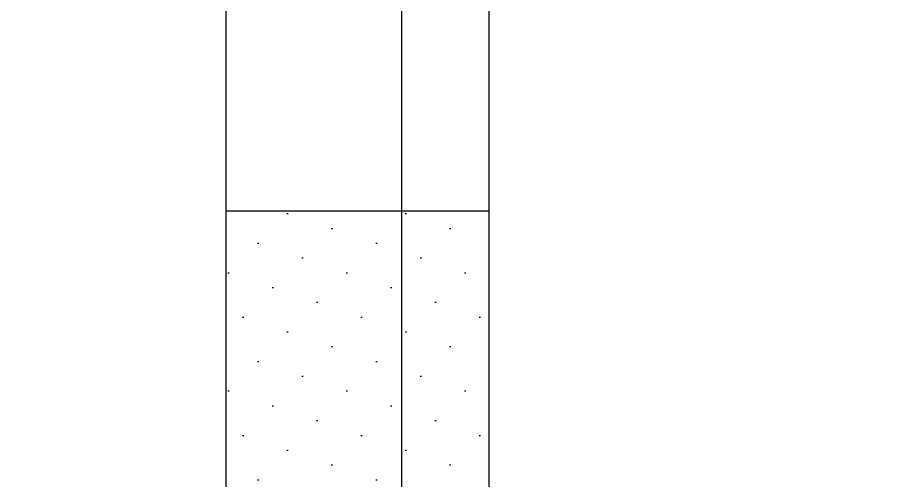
# Model space of a CAD drawing. Header units: inches. Extents: x 129892 to 140765, y 18172 to 24435.
# Drawn here: x 135155.26 to 135175.34, y 20481.75 to 20492.29 of the extents above; entities that cross this region are included whole.
import ezdxf

# ---------------------------------------------------------------- set-up
doc = ezdxf.new("R2010")
doc.units = ezdxf.units.IN
doc.header["$MEASUREMENT"] = 0

msp = doc.modelspace()

# ---------------------------------------------------------------- hatches: boundary and pattern name
h = msp.add_hatch()
h.set_pattern_fill('DOTS', color=256, scale=0.6, angle=45, style=0)
h.set_pattern_definition([(45, (-44225.7218, 203766.5432), (-0.3367596045, 1.0102788136), [0, -0.9525])])
h.paths.add_polyline_path([(135159.995, 20470.879), (135165.995, 20470.879), (135165.995, 20487.879), (135159.995, 20487.879)])

# ---------------------------------------------------------------- linework, layer by layer
for points in [[(133663.995, 20824.381), (135163.995, 20824.381), (135163.995, 19635.681), (133663.995, 19635.681)], [(135159.995, 20464.381), (135146.995, 20464.381), (135146.995, 20824.381), (135159.995, 20824.381)], [(135165.995, 20824.381), (135178.995, 20824.381), (135178.995, 18454.381), (135165.995, 18454.381)], [(135159.995, 20470.879), (135165.995, 20470.879), (135165.995, 20487.879), (135159.995, 20487.879)]]:
    msp.add_lwpolyline(points, close=True)

doc.saveas('drawing.dxf')
